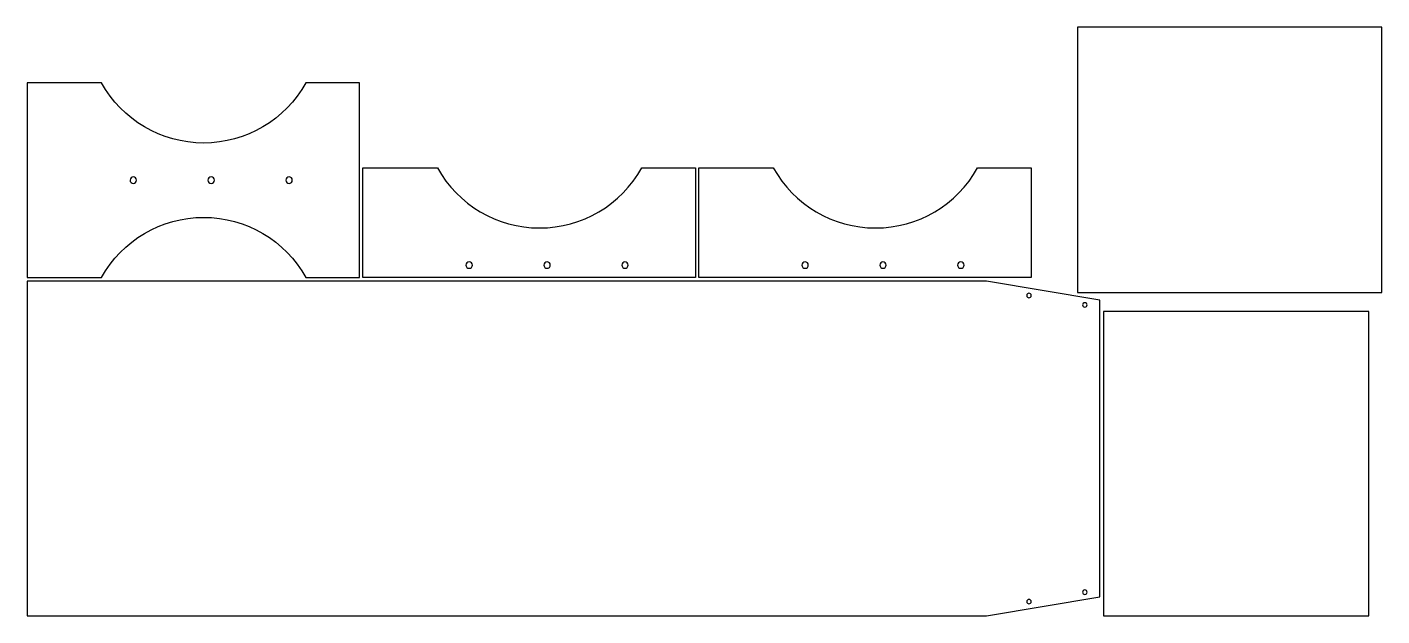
# Model space of a CAD drawing. Extents: x 0.1 to 95.8, y 0.1 to 41.7.
import ezdxf

# ---------------------------------------------------------------- set-up
doc = ezdxf.new("R2010")
doc.units = 0
doc.layers.get('0').update_dxf_attribs({"linetype": 'CONTINUOUS'})

msp = doc.modelspace()

# ---------------------------------------------------------------- linework, layer by layer
for points in [[(74.298, 41.71), (74.298, 22.96), (95.798, 22.96), (95.798, 41.71)], [(0.125, 23.766), (0.125, 0.125), (67.875, 0.125), (75.875, 1.47), (75.875, 22.42), (67.875, 23.766)], [(94.879, 21.625), (76.129, 21.625), (76.129, 0.125), (94.879, 0.125)]]:
    msp.add_lwpolyline(points, close=True)
for points in [[(19.81, 24.023), (23.595, 24.023), (23.595, 37.773), (19.81, 37.773, -0.589015), (5.38, 37.773), (0.125, 37.773), (0.125, 24.023), (5.38, 24.023, -0.589015)], [(23.845, 24.023), (23.845, 31.773), (29.1, 31.773, 0.589015), (43.531, 31.773), (47.315, 31.773), (47.315, 24.023)], [(47.566, 24.023), (47.566, 31.773), (52.821, 31.773, 0.589015), (67.251, 31.773), (71.036, 31.773), (71.036, 24.023)], [(7.398, 30.898, 0.414214), (7.625, 30.671, 0.414214), (7.852, 30.898, 0.414214), (7.625, 31.124, 0.414214)], [(12.898, 30.898, 0.414214), (13.125, 30.671, 0.414214), (13.352, 30.898, 0.414214), (13.125, 31.124, 0.414214)], [(18.398, 30.898, 0.414214), (18.625, 30.671, 0.414214), (18.852, 30.898, 0.414214), (18.625, 31.124, 0.414214)], [(31.119, 24.903, 0.414214), (31.345, 24.676, 0.414214), (31.572, 24.903, 0.414214), (31.345, 25.129, 0.414214)], [(36.619, 24.903, 0.414214), (36.845, 24.676, 0.414214), (37.072, 24.903, 0.414214), (36.845, 25.129, 0.414214)], [(42.119, 24.903, 0.414214), (42.345, 24.676, 0.414214), (42.572, 24.903, 0.414214), (42.345, 25.129, 0.414214)], [(54.839, 24.903, 0.414214), (55.066, 24.676, 0.414214), (55.293, 24.903, 0.414214), (55.066, 25.129, 0.414214)], [(60.339, 24.903, 0.414214), (60.566, 24.676, 0.414214), (60.793, 24.903, 0.414214), (60.566, 25.129, 0.414214)], [(65.839, 24.903, 0.414214), (66.066, 24.676, 0.414214), (66.293, 24.903, 0.414214), (66.066, 25.129, 0.414214)], [(70.875, 22.91, 0.414214), (70.719, 22.754, 0.414214), (70.875, 22.598, 0.414214), (71.031, 22.754, 0.414214)], [(74.82, 22.247, 0.414214), (74.663, 22.091, 0.414214), (74.82, 21.935, 0.414214), (74.976, 22.091, 0.414214)], [(74.82, 1.956, 0.414214), (74.663, 1.8, 0.414214), (74.82, 1.644, 0.414214), (74.976, 1.8, 0.414214)], [(70.875, 1.293, 0.414214), (70.719, 1.137, 0.414214), (70.875, 0.98, 0.414214), (71.031, 1.137, 0.414214)]]:
    msp.add_lwpolyline(points, format="xyb", close=True)

doc.saveas('drawing.dxf')
